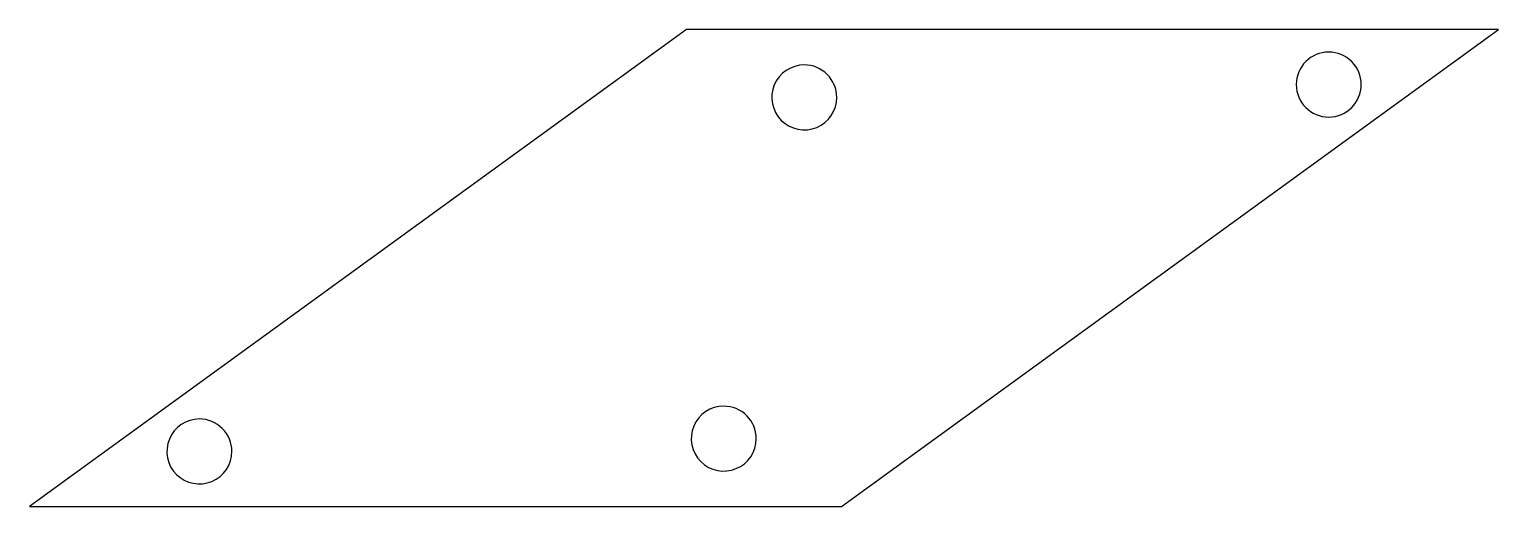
# Model space of a CAD drawing. Extents: x 13 to 218, y -80 to -14.
import ezdxf

# ---------------------------------------------------------------- set-up
doc = ezdxf.new("R2010")
doc.units = 0
doc.layers.get('0').update_dxf_attribs({"linetype": 'CONTINUOUS'})

msp = doc.modelspace()

# ---------------------------------------------------------------- linework, layer by layer
at = {"color": 7}
for points in [[(12.996, -80.253562), (126.3816, -80.253562), (218.1168, -13.610362)], [(104.7312, -13.610362), (12.996, -80.253562)], [(218.1168, -13.610362), (104.7312, -13.610362)]]:
    msp.add_lwpolyline(points, dxfattribs=at)
for points in [[(194.394233, -16.785195)], [(121.18032, -18.572882)], [(109.93968, -66.227236)], [(36.725544, -68.01485)]]:
    msp.add_lwpolyline(points, close=True, dxfattribs=at)
for points in [[(194.394233, -16.785195), (191.889383, -16.785195), (189.858801, -18.815777), (189.858801, -21.320626)], [(197.601267, -18.113592), (196.750709, -17.263034), (195.597104, -16.785195), (194.394233, -16.785195)], [(198.929664, -21.320626), (198.929664, -20.117755), (198.451825, -18.96415), (197.601267, -18.113592)], [(121.18032, -18.572882), (119.345909, -18.572882), (117.692126, -19.677904), (116.990128, -21.372678)], [(124.387354, -19.901279), (123.536796, -19.05072), (122.383191, -18.572882), (121.18032, -18.572882)], [(125.715751, -23.108313), (125.715751, -21.905442), (125.237913, -20.751837), (124.387354, -19.901279)], [(116.990128, -21.372678), (116.288129, -23.067453), (116.676161, -25.018223), (117.973286, -26.315347)], [(189.858801, -21.320626), (189.858801, -23.825476), (191.889383, -25.856058), (194.394233, -25.856058)], [(194.394233, -25.856058), (196.899082, -25.856058), (198.929664, -23.825476), (198.929664, -21.320626)], [(122.915954, -27.298505), (124.610729, -26.596506), (125.715751, -24.942724), (125.715751, -23.108313)], [(117.973286, -26.315347), (119.27041, -27.612471), (121.22118, -28.000504), (122.915954, -27.298505)], [(109.93968, -66.227236), (108.105269, -66.227236), (106.451486, -67.332259), (105.749488, -69.027033)], [(113.146714, -67.555634), (112.296156, -66.705075), (111.142551, -66.227236), (109.93968, -66.227236)], [(114.475111, -70.762668), (114.475111, -69.559797), (113.997273, -68.406192), (113.146714, -67.555634)], [(36.725544, -68.01485), (34.891133, -68.01485), (33.23735, -69.119873), (32.535352, -70.814647)], [(39.932578, -69.343247), (39.08202, -68.492689), (37.928415, -68.01485), (36.725544, -68.01485)], [(41.260975, -72.550282), (41.260975, -71.34741), (40.783137, -70.193806), (39.932578, -69.343247)], [(105.749488, -69.027033), (105.047489, -70.721808), (105.435521, -72.672578), (106.732646, -73.969702)], [(32.535352, -70.814647), (31.833353, -72.509422), (32.221385, -74.460192), (33.51851, -75.757316)], [(111.675314, -74.95286), (113.370089, -74.250861), (114.475111, -72.597079), (114.475111, -70.762668)], [(38.461178, -76.740474), (40.155953, -76.038475), (41.260975, -74.384692), (41.260975, -72.550282)], [(33.51851, -75.757316), (34.815634, -77.05444), (36.766404, -77.442472), (38.461178, -76.740474)], [(106.732646, -73.969702), (108.02977, -75.266826), (109.98054, -75.654859), (111.675314, -74.95286)]]:
    msp.add_open_spline(points, degree=3, dxfattribs=at)

doc.saveas('drawing.dxf')
